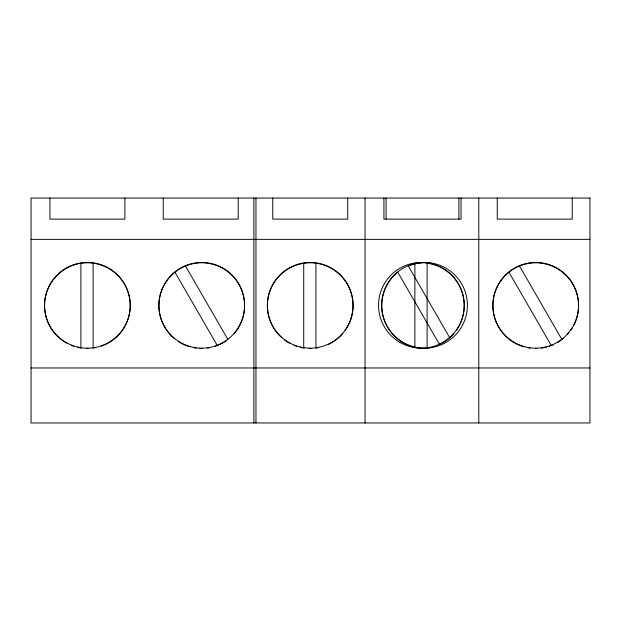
<?xml version="1.0" encoding="UTF-8"?>
<svg xmlns="http://www.w3.org/2000/svg" width="621" height="621" viewBox="0 0 621 621"><rect width="100%" height="100%" fill="white"/><g stroke="black" fill="none" stroke-linecap="round" stroke-linejoin="round"><path stroke-width="0.93" d="M31.05 239.364L589.95 239.364M31.05 367.966L589.95 367.966M519.482 266.005L561.935 339.532M508.948 272.2L551.301 345.548M449.798 337.855L408.315 266.005A42.841 42.841 0 0 1 431.564 263.382M439.652 344.717L397.782 272.2A42.841 42.841 0 0 0 412.763 346.829M185.493 266.005L227.946 339.532M174.959 272.2L217.311 345.548M572.213 198.045L572.213 219.12L497.242 219.12L497.242 198.045M478.783 198.045L478.783 422.955M461.046 198.045L461.046 219.12L383.925 219.12L383.925 198.045M458.896 198.045L458.896 219.12M414.882 263.296L414.882 347.023M386.076 198.045L386.076 219.12M365.039 198.045L365.039 422.955M347.721 198.045L347.721 219.12L272.751 219.12L272.751 198.045M315.934 263.188L315.934 348.102A42.841 42.841 0 0 0 318.643 347.644M303.716 263.296L303.716 347.985M255.961 198.045L255.961 422.955M253.873 198.045L253.873 422.955M238.223 198.045L238.223 219.12L163.253 219.12L163.253 198.045M124.899 198.045L124.899 219.12L49.928 219.12L49.928 198.045M93.111 263.188L93.111 348.102A42.841 42.841 0 0 0 94.92 347.814M80.893 263.296L80.893 347.985M419.121 348.14A42.841 42.841 0 0 1 416.753 347.768M281.849 337.746A42.841 42.841 0 0 1 277.106 278.456A42.841 42.841 0 0 1 336.186 271.579A42.841 42.841 0 0 1 345.191 330.372M342.73 333.539A42.841 42.841 0 0 1 328.199 344.523M311.268 348.474A42.841 42.841 0 0 1 309.017 348.466M304.127 348.047A42.841 42.841 0 0 1 300.145 347.286M296.574 346.254A42.841 42.841 0 0 1 293.904 345.26M289.557 343.18A42.841 42.841 0 0 1 284.294 339.757M174.734 338.903A42.841 42.841 0 0 1 168.757 278.293A42.841 42.841 0 0 1 229.428 272.961A42.841 42.841 0 0 1 234.125 333.687M226.06 340.906A42.841 42.841 0 0 1 215.347 346.262M209.432 347.783A42.841 42.841 0 0 1 207.476 348.102M202.671 348.474A42.841 42.841 0 0 1 199.807 348.443M196.298 348.14A42.841 42.841 0 0 1 193.938 347.768M189.941 346.829A42.841 42.841 0 0 1 178.289 341.503M66.742 343.18A42.841 42.841 0 0 1 56.022 276.469A42.841 42.841 0 0 1 123.331 282.322A42.841 42.841 0 0 1 101.262 346.176M88.446 348.474A42.841 42.841 0 0 1 86.195 348.466M81.304 348.047A42.841 42.841 0 0 1 77.33 347.286M73.752 346.254A42.841 42.841 0 0 1 71.081 345.26M578.462 308.598A42.841 42.841 0 0 1 573.781 325.319M572.127 328.23A42.841 42.841 0 0 1 570.73 330.341M568.665 333.035A42.841 42.841 0 0 1 567.547 334.323M563.255 338.461A42.841 42.841 0 0 1 557.448 342.567M553.381 344.678A42.841 42.841 0 0 1 549.337 346.262M546.379 347.139A42.841 42.841 0 0 1 541.465 348.102M536.66 348.474A42.841 42.841 0 0 1 535.721 348.482M530.287 348.14A42.841 42.841 0 0 1 527.928 347.768M523.938 346.829A42.841 42.841 0 0 1 493.617 297.731A42.841 42.841 0 0 1 539.696 262.986A42.841 42.841 0 0 1 578.562 305.641M456.365 330.372A42.841 42.841 0 0 0 427.101 263.188L427.101 348.102A42.841 42.841 0 0 0 429.817 347.644M453.897 333.539A42.841 42.841 0 0 1 439.373 344.523M415.302 263.242A42.841 42.841 0 0 1 420.588 262.815M589.95 198.045L31.05 198.045L31.05 422.955L589.95 422.955L589.95 198.045M285.544 340.339A42.841 42.841 0 0 0 352.883 309.165A42.841 42.841 0 0 0 292.212 266.44A42.841 42.841 0 0 0 285.544 340.339M403.13 342.412A42.841 42.841 0 0 0 467.396 305.315A42.841 42.841 0 0 0 403.13 268.21A42.841 42.841 0 0 0 403.13 342.412M65.973 342.412A42.841 42.841 0 0 0 130.231 305.315A42.841 42.841 0 0 0 65.973 268.21A42.841 42.841 0 0 0 65.973 342.412M180.315 342.412A42.841 42.841 0 0 0 244.573 305.315A42.841 42.841 0 0 0 180.315 268.21A42.841 42.841 0 0 0 180.315 342.412M399.963 342.412A42.841 42.841 0 0 0 464.221 305.315A42.841 42.841 0 0 0 399.963 268.21A42.841 42.841 0 0 0 399.963 342.412M514.304 342.412A42.841 42.841 0 0 0 578.562 305.315A42.841 42.841 0 0 0 514.304 268.21A42.841 42.841 0 0 0 514.304 342.412"/></g></svg>
